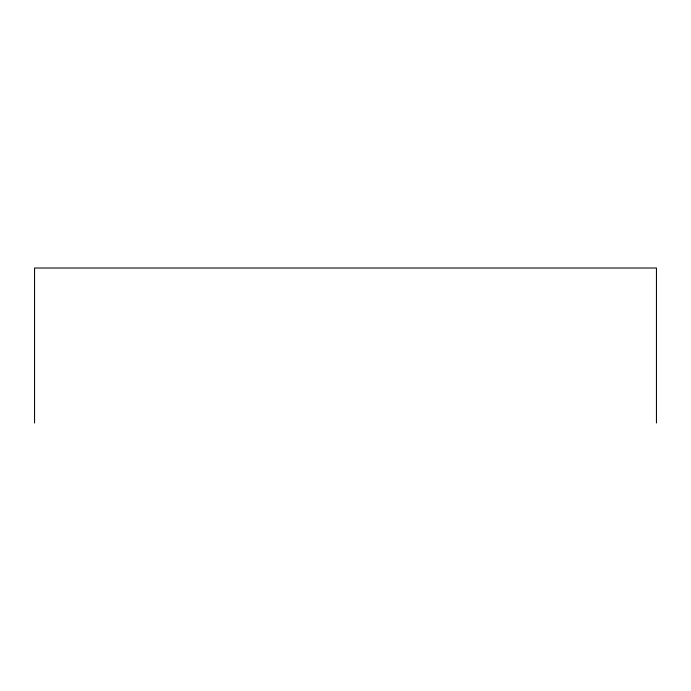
<?xml version="1.0" encoding="UTF-8"?>
<svg xmlns="http://www.w3.org/2000/svg" width="691" height="691" viewBox="0 0 691 691"><rect width="100%" height="100%" fill="white"/><g stroke="black" fill="none" stroke-linecap="round" stroke-linejoin="round"><path stroke-width="1.04" d="M656.45 422.987L656.45 268.013L34.55 268.013L34.55 422.987"/></g></svg>
